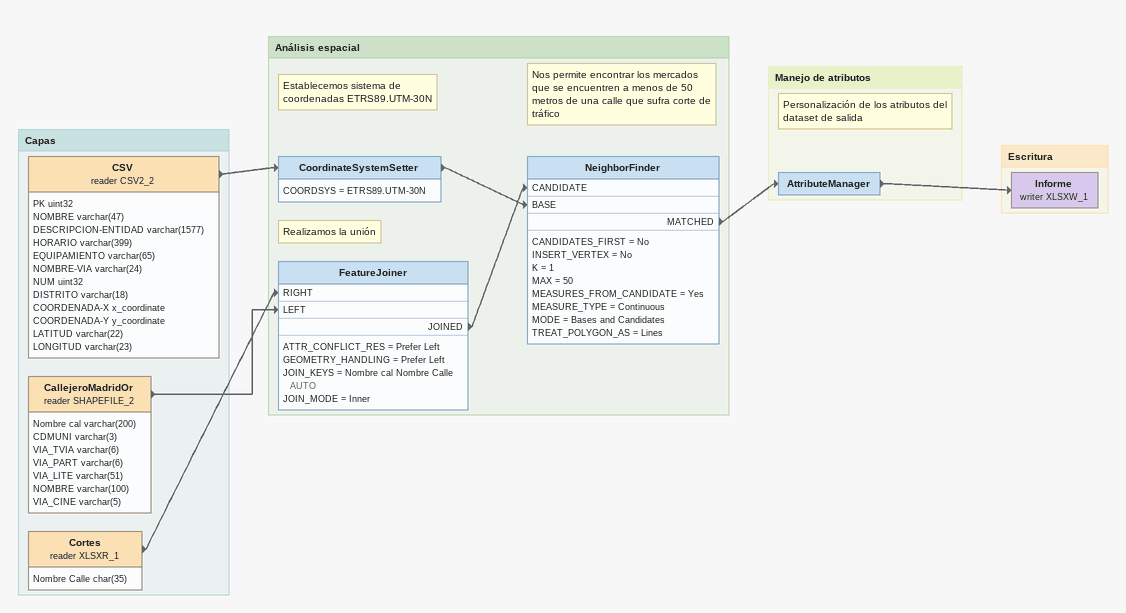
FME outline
Bookmark: Capas
CSV (reader CSV2_2)
    attributes: PK uint32, NOMBRE varchar(47), DESCRIPCION-ENTIDAD varchar(1577), HORARIO varchar(399), EQUIPAMIENTO varchar(65), NOMBRE-VIA varchar(24), NUM uint32, DISTRITO varchar(18), COORDENADA-X x_coordinate, COORDENADA-Y y_coordinate, LATITUD varchar(22), LONGITUD varchar(23)
    -> CoordinateSystemSetter
CallejeroMadridOr (reader SHAPEFILE_2)
    attributes: Nombre cal varchar(200), CDMUNI varchar(3), VIA_TVIA varchar(6), VIA_PART varchar(6), VIA_LITE varchar(51), NOMBRE varchar(100), VIA_CINE varchar(5)
    -> FeatureJoiner [LEFT]
Cortes (reader XLSXR_1)
    attributes: Nombre Calle char(35)
    -> FeatureJoiner [RIGHT]

Bookmark: Análisis espacial
Note: Establecemos sistema de coordenadas ETRS89.UTM-30N
CoordinateSystemSetter
    COORDSYS = ETRS89.UTM-30N
    -> NeighborFinder [BASE]
Note: Realizamos la unión
FeatureJoiner
    ATTR_CONFLICT_RES = Prefer Left
    GEOMETRY_HANDLING = Prefer Left
    JOIN_KEYS = Nombre cal Nombre Calle AUTO
    JOIN_MODE = Inner
    JOINED -> NeighborFinder [CANDIDATE]
Note: Nos permite encontrar los mercados que se encuentren a menos de 50 metros de una calle que sufra corte de tráfico
NeighborFinder
    CANDIDATES_FIRST = No
    INSERT_VERTEX = No
    K = 1
    MAX = 50
    MEASURES_FROM_CANDIDATE = Yes
    MEASURE_TYPE = Continuous
    MODE = Bases and Candidates
    TREAT_POLYGON_AS = Lines
    MATCHED -> AttributeManager

Bookmark: Manejo de atributos
Note: Personalización de los atributos del dataset de salida
AttributeManager
    -> Informe (writer XLSXW_1)

Bookmark: Escritura
Informe (writer XLSXW_1)
